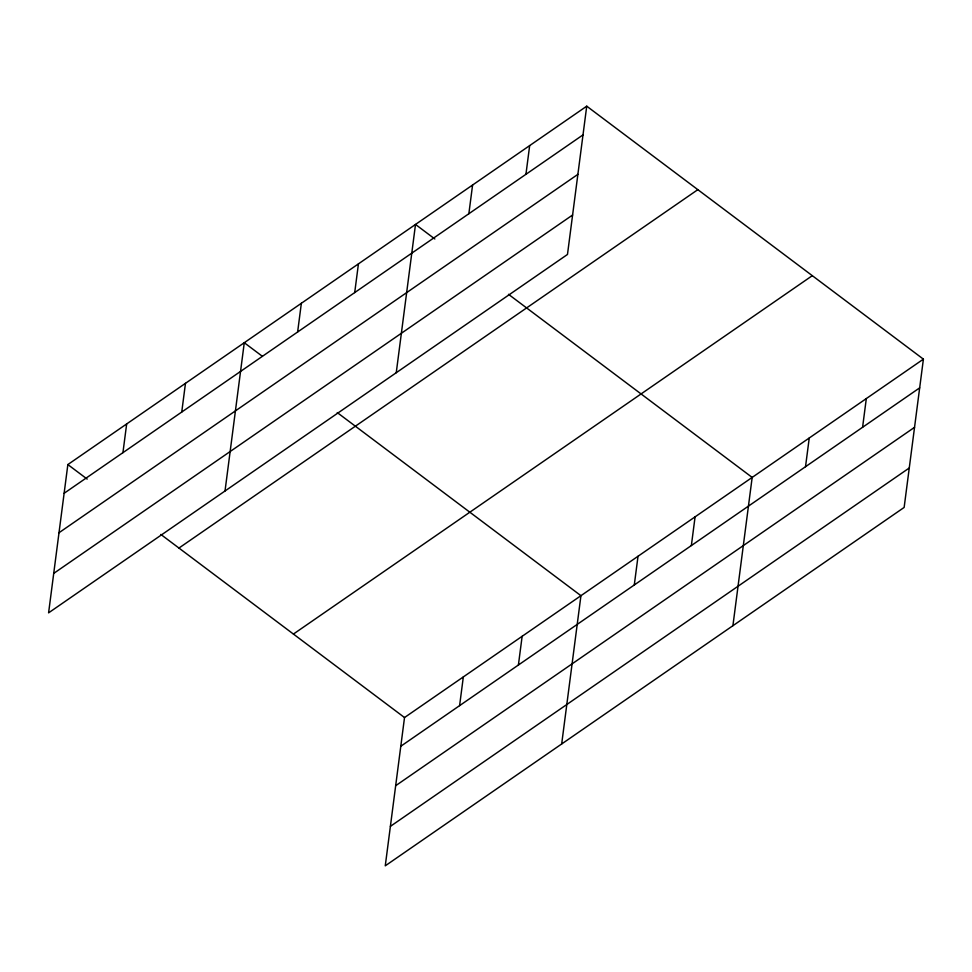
<?xml version="1.0" encoding="UTF-8"?>
<svg xmlns="http://www.w3.org/2000/svg" width="972" height="972" viewBox="0 0 972 972"><rect width="100%" height="100%" fill="white"/><g stroke="black" fill="none" stroke-linecap="round" stroke-linejoin="round"><path stroke-width="1.46" d="M586.736 106.179L67.858 464.567L48.6 612.846L567.478 254.457L586.736 106.179L923.4 359.154L904.142 507.433L385.264 865.821L404.522 717.543L923.4 359.154M122.934 452.66L126.664 423.95M181.74 412.043L185.47 383.333M225.018 490.994L244.276 342.715L262.391 356.323M297.626 331.999L301.356 303.288M354.707 292.584L358.437 263.874M396.248 372.726L415.506 224.447L434.836 238.966M468.856 213.731L472.586 185.02M525.937 174.316L529.667 145.593M459.598 705.636L463.328 676.925M518.404 665.018L522.134 636.308M561.682 743.969L580.94 595.69L337.26 412.59M634.291 584.974L638.021 556.263M691.359 545.559L695.089 516.849M732.912 625.701L752.17 477.422L508.49 294.309M805.521 466.706L809.251 437.995M862.589 427.291L866.319 398.569M64.128 493.278L583.006 134.889M59 532.741L577.89 174.353M53.727 573.395L572.605 215.006M178.957 548.05L697.835 189.662M293.423 634.06L812.3 275.671M400.792 746.253L919.67 387.864M395.665 785.716L914.543 427.328M390.38 826.37L909.27 467.982M67.858 464.567L87.176 479.087M160.842 534.442L404.522 717.543"/></g></svg>
